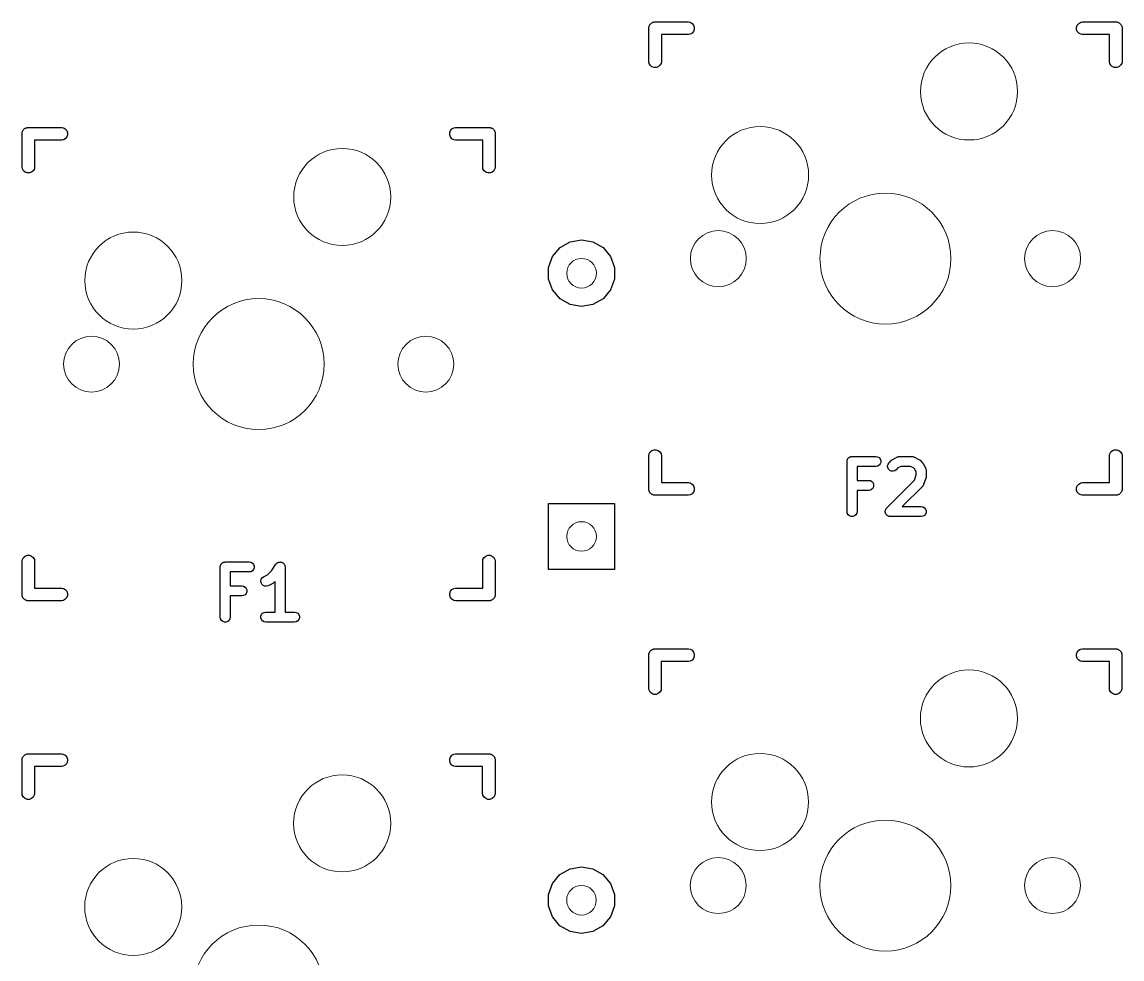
# Model space of a CAD drawing. Header units: millimetres. Extents: x 24 to 207, y 13 to 184.
# Drawn here: x 54.98 to 88.41, y 136.1 to 164.58 of the extents above; entities that cross this region are included whole.
import ezdxf

# ---------------------------------------------------------------- set-up
doc = ezdxf.new("R2010")
doc.units = ezdxf.units.MM
doc.header["$MEASUREMENT"] = 0
doc.layers.get('0').update_dxf_attribs({"lineweight": 0, "true_color": 0xf6921e})
doc.layers.add('PCB', color=7, linetype='Continuous', lineweight=0, true_color=0x38e42f)
doc.layers.add('Silk', color=142, linetype='Continuous')

# ---------------------------------------------------------------- blocks, each defined once
blk = doc.blocks.new('PCB')
at = {"color": 0}
for centre, radius in [((21.69, 43.133), 1.475), ((15.34, 40.593), 1.475), ((2.64, 39.926), 1.475), ((19.15, 38.053), 1.99), ((-3.71, 37.386), 1.475), ((14.07, 38.053), 0.85), ((24.23, 38.053), 0.85), ((9.914, 37.608), 0.45), ((0.1, 34.846), 1.99), ((-4.98, 34.846), 0.85), ((5.18, 34.846), 0.85), ((9.914, 29.608), 0.45), ((21.687, 24.079), 1.475), ((15.337, 21.539), 1.475), ((2.637, 20.889), 1.475), ((19.147, 18.999), 1.99), ((-3.713, 18.349), 1.475), ((14.067, 18.999), 0.85), ((24.227, 18.999), 0.85), ((9.911, 18.554), 0.45), ((0.097, 15.809), 1.99)]:
    blk.add_circle(centre, radius, dxfattribs=at)

msp = doc.modelspace()

# ---------------------------------------------------------------- linework, layer by layer
at = {"layer": 'Silk', "linetype": 'Continuous'}
for p, q in [((74.052, 164.482), (74.063, 164.495)), ((74.063, 164.495), (74.072, 164.51)), ((74.072, 164.51), (74.085, 164.52)), ((74.085, 164.52), (74.096, 164.533)), ((74.096, 164.533), (74.11, 164.542)), ((74.11, 164.542), (74.123, 164.553)), ((74.123, 164.553), (74.139, 164.559)), ((74.139, 164.559), (74.154, 164.567)), ((74.154, 164.567), (74.171, 164.57)), ((74.171, 164.57), (74.186, 164.576)), ((74.186, 164.576), (74.203, 164.576)), ((74.203, 164.576), (74.203, 164.576)), ((74.203, 164.576), (75.237, 164.576)), ((75.237, 164.576), (75.286, 164.567)), ((75.286, 164.567), (75.344, 164.533)), ((75.344, 164.533), (75.388, 164.482)), ((87.052, 164.482), (87.096, 164.533)), ((87.096, 164.533), (87.154, 164.567)), ((87.154, 164.567), (87.203, 164.576)), ((87.203, 164.576), (88.237, 164.576)), ((88.237, 164.576), (88.254, 164.576)), ((88.237, 164.576), (88.237, 164.576)), ((88.254, 164.576), (88.269, 164.57)), ((88.269, 164.57), (88.286, 164.567)), ((88.286, 164.567), (88.301, 164.559)), ((88.301, 164.559), (88.317, 164.553)), ((88.317, 164.553), (88.33, 164.542)), ((88.33, 164.542), (88.344, 164.533)), ((88.344, 164.533), (88.355, 164.52)), ((88.355, 164.52), (88.368, 164.51)), ((88.368, 164.51), (88.377, 164.495)), ((88.377, 164.495), (88.388, 164.482)), ((74.03, 163.369), (74.029, 164.402)), ((74.029, 164.402), (74.03, 164.402)), ((74.03, 164.419), (74.035, 164.435)), ((74.03, 164.402), (74.03, 164.419)), ((74.035, 164.435), (74.038, 164.451)), ((74.038, 164.451), (74.047, 164.466)), ((74.047, 164.466), (74.052, 164.482)), ((75.237, 164.195), (74.41, 164.195)), ((74.41, 164.195), (74.41, 163.369)), ((75.286, 164.203), (75.237, 164.195)), ((75.344, 164.237), (75.286, 164.203)), ((75.388, 164.288), (75.344, 164.237)), ((75.388, 164.482), (75.41, 164.419)), ((75.41, 164.352), (75.388, 164.288)), ((75.41, 164.419), (75.41, 164.352)), ((87.03, 164.419), (87.052, 164.482)), ((87.03, 164.352), (87.03, 164.419)), ((87.052, 164.288), (87.03, 164.352)), ((87.096, 164.237), (87.052, 164.288)), ((87.154, 164.203), (87.096, 164.237)), ((87.203, 164.195), (87.154, 164.203)), ((88.03, 164.195), (87.203, 164.195)), ((88.029, 163.369), (88.03, 164.195)), ((88.388, 164.482), (88.393, 164.466)), ((88.393, 164.466), (88.402, 164.451)), ((88.402, 164.451), (88.405, 164.435)), ((88.405, 164.435), (88.41, 164.419)), ((88.41, 164.419), (88.41, 164.402)), ((88.41, 164.402), (88.41, 164.402)), ((88.41, 164.402), (88.41, 163.369)), ((74.038, 163.319), (74.03, 163.369)), ((74.072, 163.261), (74.038, 163.319)), ((74.123, 163.218), (74.072, 163.261)), ((74.186, 163.195), (74.123, 163.218)), ((74.254, 163.195), (74.186, 163.195)), ((74.317, 163.218), (74.254, 163.195)), ((74.368, 163.261), (74.317, 163.218)), ((74.402, 163.319), (74.368, 163.261)), ((74.41, 163.369), (74.402, 163.319)), ((88.038, 163.319), (88.029, 163.369)), ((88.072, 163.261), (88.038, 163.319)), ((88.123, 163.218), (88.072, 163.261)), ((88.186, 163.195), (88.123, 163.218)), ((88.254, 163.195), (88.186, 163.195)), ((88.317, 163.218), (88.254, 163.195)), ((88.368, 163.261), (88.317, 163.218)), ((88.402, 163.319), (88.368, 163.261)), ((88.41, 163.369), (88.402, 163.319)), ((54.98, 160.162), (54.979, 161.195)), ((54.979, 161.195), (54.98, 161.195)), ((54.98, 161.212), (54.985, 161.228)), ((54.98, 161.195), (54.98, 161.212)), ((54.985, 161.228), (54.988, 161.245)), ((54.988, 161.245), (54.997, 161.259)), ((54.997, 161.259), (55.002, 161.275)), ((55.002, 161.275), (55.013, 161.288)), ((55.013, 161.288), (55.022, 161.303)), ((55.022, 161.303), (55.035, 161.314)), ((55.035, 161.314), (55.046, 161.327)), ((55.046, 161.327), (55.06, 161.335)), ((55.06, 161.335), (55.073, 161.346)), ((55.073, 161.346), (55.089, 161.352)), ((55.089, 161.352), (55.104, 161.36)), ((55.104, 161.36), (55.121, 161.363)), ((55.121, 161.363), (55.136, 161.369)), ((55.136, 161.369), (55.153, 161.369)), ((55.153, 161.369), (55.153, 161.369)), ((55.153, 161.369), (56.187, 161.369)), ((56.187, 161.369), (56.236, 161.36)), ((56.236, 161.36), (56.294, 161.327)), ((56.294, 161.327), (56.338, 161.275)), ((56.338, 161.275), (56.36, 161.212)), ((56.36, 161.212), (56.36, 161.145)), ((67.98, 161.212), (68.002, 161.275)), ((67.98, 161.145), (67.98, 161.212)), ((68.002, 161.275), (68.046, 161.327)), ((68.046, 161.327), (68.104, 161.36)), ((68.104, 161.36), (68.153, 161.369)), ((68.153, 161.369), (69.187, 161.369)), ((69.187, 161.369), (69.204, 161.369)), ((69.187, 161.369), (69.187, 161.369)), ((69.204, 161.369), (69.219, 161.363)), ((69.219, 161.363), (69.236, 161.36)), ((69.236, 161.36), (69.251, 161.352)), ((69.251, 161.352), (69.267, 161.346)), ((69.267, 161.346), (69.28, 161.335)), ((69.28, 161.335), (69.294, 161.327)), ((69.294, 161.327), (69.305, 161.314)), ((69.305, 161.314), (69.318, 161.303)), ((69.318, 161.303), (69.327, 161.288)), ((69.327, 161.288), (69.338, 161.275)), ((69.338, 161.275), (69.343, 161.259)), ((69.343, 161.259), (69.352, 161.245)), ((69.352, 161.245), (69.355, 161.228)), ((69.355, 161.228), (69.36, 161.212)), ((69.36, 161.212), (69.36, 161.195)), ((69.36, 161.195), (69.36, 161.195)), ((69.36, 161.195), (69.36, 160.162)), ((56.187, 160.988), (55.36, 160.988)), ((55.36, 160.988), (55.36, 160.162)), ((56.236, 160.997), (56.187, 160.988)), ((56.294, 161.03), (56.236, 160.997)), ((56.338, 161.082), (56.294, 161.03)), ((56.36, 161.145), (56.338, 161.082)), ((68.002, 161.082), (67.98, 161.145)), ((68.046, 161.03), (68.002, 161.082)), ((68.104, 160.997), (68.046, 161.03)), ((68.153, 160.988), (68.104, 160.997)), ((68.98, 160.988), (68.153, 160.988)), ((68.979, 160.162), (68.98, 160.988)), ((54.988, 160.112), (54.98, 160.162)), ((55.36, 160.162), (55.352, 160.112)), ((68.988, 160.112), (68.979, 160.162)), ((69.36, 160.162), (69.352, 160.112)), ((55.022, 160.054), (54.988, 160.112)), ((55.073, 160.011), (55.022, 160.054)), ((55.136, 159.988), (55.073, 160.011)), ((55.204, 159.988), (55.136, 159.988)), ((55.267, 160.011), (55.204, 159.988)), ((55.318, 160.054), (55.267, 160.011)), ((55.352, 160.112), (55.318, 160.054)), ((69.022, 160.054), (68.988, 160.112)), ((69.073, 160.011), (69.022, 160.054)), ((69.136, 159.988), (69.073, 160.011)), ((69.204, 159.988), (69.136, 159.988)), ((69.267, 160.011), (69.204, 159.988)), ((69.318, 160.054), (69.267, 160.011)), ((69.352, 160.112), (69.318, 160.054)), ((71.331, 157.718), (71.637, 157.894)), ((71.637, 157.894), (71.984, 157.956)), ((71.984, 157.956), (72.331, 157.894)), ((72.331, 157.894), (72.637, 157.718)), ((71.105, 157.448), (71.331, 157.718)), ((72.637, 157.718), (72.863, 157.448)), ((70.984, 157.117), (71.105, 157.448)), ((72.863, 157.448), (72.984, 157.117)), ((70.984, 156.764), (70.984, 157.117)), ((72.984, 157.117), (72.984, 156.764)), ((71.105, 156.432), (70.984, 156.764)), ((72.984, 156.764), (72.863, 156.432)), ((71.331, 156.162), (71.105, 156.432)), ((71.637, 155.986), (71.331, 156.162)), ((72.637, 156.162), (72.331, 155.986)), ((72.863, 156.432), (72.637, 156.162)), ((71.984, 155.925), (71.637, 155.986)), ((72.331, 155.986), (71.984, 155.925)), ((74.038, 151.451), (74.072, 151.51)), ((74.072, 151.51), (74.123, 151.553)), ((74.123, 151.553), (74.186, 151.576)), ((74.186, 151.576), (74.254, 151.576)), ((74.254, 151.576), (74.317, 151.553)), ((74.317, 151.553), (74.368, 151.51)), ((74.368, 151.51), (74.402, 151.451)), ((88.038, 151.451), (88.072, 151.51)), ((88.072, 151.51), (88.123, 151.553)), ((88.123, 151.553), (88.186, 151.576)), ((88.186, 151.576), (88.254, 151.576)), ((88.254, 151.576), (88.317, 151.553)), ((88.317, 151.553), (88.368, 151.51)), ((88.368, 151.51), (88.402, 151.451)), ((74.029, 151.402), (74.038, 151.451)), ((74.03, 150.419), (74.029, 151.402)), ((74.402, 151.451), (74.41, 151.402)), ((74.41, 151.402), (74.41, 150.576)), ((80.052, 151.22), (80.054, 151.233)), ((80.052, 149.696), (80.052, 151.22)), ((80.054, 151.246), (80.058, 151.259)), ((80.054, 151.233), (80.054, 151.246)), ((80.058, 151.259), (80.061, 151.272)), ((80.061, 151.272), (80.067, 151.283)), ((80.067, 151.283), (80.072, 151.296)), ((80.072, 151.296), (80.081, 151.306)), ((80.081, 151.306), (80.087, 151.318)), ((80.087, 151.318), (80.097, 151.326)), ((80.097, 151.326), (80.106, 151.337)), ((80.106, 151.337), (80.118, 151.343)), ((80.118, 151.343), (80.128, 151.352)), ((80.128, 151.352), (80.14, 151.356)), ((80.14, 151.356), (80.152, 151.363)), ((80.152, 151.363), (80.165, 151.365)), ((80.165, 151.365), (80.178, 151.37)), ((80.178, 151.37), (80.191, 151.37)), ((80.191, 151.37), (80.204, 151.372)), ((80.204, 151.372), (80.93, 151.372)), ((80.93, 151.372), (80.982, 151.363)), ((80.982, 151.363), (81.028, 151.337)), ((81.028, 151.337), (81.062, 151.296)), ((81.062, 151.144), (81.028, 151.103)), ((81.062, 151.296), (81.08, 151.246)), ((81.08, 151.193), (81.062, 151.144)), ((81.08, 151.246), (81.08, 151.193)), ((81.286, 151.088), (81.3, 151.139)), ((81.3, 151.139), (81.33, 151.182)), ((81.33, 151.182), (81.403, 151.255)), ((81.403, 151.255), (81.423, 151.269)), ((81.423, 151.269), (81.442, 151.284)), ((81.442, 151.284), (81.587, 151.356)), ((81.587, 151.356), (81.596, 151.359)), ((81.596, 151.359), (81.603, 151.363)), ((81.603, 151.363), (81.621, 151.366)), ((81.621, 151.366), (81.638, 151.371)), ((81.638, 151.371), (81.647, 151.371)), ((81.647, 151.371), (81.655, 151.372)), ((81.655, 151.372), (82.018, 151.372)), ((82.018, 151.372), (82.027, 151.371)), ((82.027, 151.371), (82.036, 151.371)), ((82.036, 151.371), (82.053, 151.366)), ((82.053, 151.366), (82.07, 151.363)), ((82.07, 151.363), (82.078, 151.359)), ((82.078, 151.359), (82.086, 151.356)), ((82.086, 151.356), (82.232, 151.284)), ((82.232, 151.284), (82.251, 151.269)), ((82.251, 151.269), (82.271, 151.255)), ((82.271, 151.255), (82.344, 151.182)), ((82.344, 151.182), (82.358, 151.162)), ((82.358, 151.162), (82.372, 151.143)), ((82.372, 151.143), (82.445, 150.998)), ((88.029, 150.576), (88.03, 151.402)), ((88.03, 151.402), (88.038, 151.451)), ((88.402, 151.451), (88.41, 151.402)), ((88.41, 151.402), (88.41, 150.369)), ((80.93, 151.067), (80.356, 151.067)), ((80.356, 151.067), (80.356, 150.646)), ((80.982, 151.077), (80.93, 151.067)), ((81.028, 151.103), (80.982, 151.077)), ((81.291, 151.035), (81.286, 151.088)), ((81.313, 150.987), (81.291, 151.035)), ((81.35, 150.95), (81.313, 150.987)), ((81.398, 150.927), (81.35, 150.95)), ((81.451, 150.923), (81.398, 150.927)), ((81.502, 150.937), (81.451, 150.923)), ((81.545, 150.967), (81.502, 150.937)), ((81.601, 151.022), (81.545, 150.967)), ((81.691, 151.067), (81.601, 151.022)), ((81.982, 151.067), (81.691, 151.067)), ((82.073, 151.022), (81.982, 151.067)), ((82.111, 150.984), (82.073, 151.022)), ((82.103, 150.649), (82.156, 150.809)), ((82.156, 150.894), (82.111, 150.984)), ((82.156, 150.809), (82.156, 150.894)), ((82.445, 150.998), (82.447, 150.989)), ((82.447, 150.989), (82.452, 150.982)), ((82.452, 150.982), (82.455, 150.964)), ((82.455, 150.964), (82.46, 150.947)), ((82.461, 150.784), (82.457, 150.76)), ((82.46, 150.947), (82.459, 150.938)), ((82.459, 150.938), (82.461, 150.929)), ((82.461, 150.929), (82.461, 150.784)), ((74.41, 150.576), (75.237, 150.576)), ((75.237, 150.576), (75.286, 150.567)), ((75.286, 150.567), (75.344, 150.533)), ((75.344, 150.533), (75.388, 150.482)), ((75.388, 150.482), (75.41, 150.419)), ((80.356, 150.646), (80.712, 150.646)), ((80.712, 150.646), (80.764, 150.637)), ((80.764, 150.637), (80.81, 150.611)), ((80.81, 150.611), (80.844, 150.57)), ((80.844, 150.57), (80.862, 150.521)), ((80.862, 150.468), (80.844, 150.418)), ((80.862, 150.521), (80.862, 150.468)), ((81.257, 149.804), (82.103, 150.649)), ((82.344, 150.459), (81.733, 149.848)), ((82.349, 150.466), (82.344, 150.459)), ((82.355, 150.472), (82.349, 150.466)), ((82.364, 150.488), (82.355, 150.472)), ((82.374, 150.502), (82.364, 150.488)), ((82.376, 150.511), (82.374, 150.502)), ((82.381, 150.518), (82.376, 150.511)), ((82.453, 150.736), (82.381, 150.518)), ((82.457, 150.76), (82.453, 150.736)), ((87.03, 150.419), (87.052, 150.482)), ((87.052, 150.482), (87.096, 150.533)), ((87.096, 150.533), (87.154, 150.567)), ((87.154, 150.567), (87.203, 150.576)), ((87.203, 150.576), (88.029, 150.576)), ((74.03, 150.352), (74.03, 150.419)), ((74.035, 150.336), (74.03, 150.352)), ((74.038, 150.319), (74.035, 150.336)), ((74.047, 150.304), (74.038, 150.319)), ((74.052, 150.288), (74.047, 150.304)), ((74.063, 150.276), (74.052, 150.288)), ((74.072, 150.261), (74.063, 150.276)), ((74.085, 150.25), (74.072, 150.261)), ((74.096, 150.237), (74.085, 150.25)), ((74.11, 150.229), (74.096, 150.237)), ((74.123, 150.218), (74.11, 150.229)), ((74.139, 150.212), (74.123, 150.218)), ((74.154, 150.203), (74.139, 150.212)), ((74.171, 150.2), (74.154, 150.203)), ((74.186, 150.195), (74.171, 150.2)), ((74.203, 150.195), (74.186, 150.195)), ((75.237, 150.195), (74.203, 150.195)), ((74.203, 150.195), (74.203, 150.195)), ((75.286, 150.203), (75.237, 150.195)), ((75.344, 150.237), (75.286, 150.203)), ((75.388, 150.288), (75.344, 150.237)), ((75.41, 150.352), (75.388, 150.288)), ((75.41, 150.419), (75.41, 150.352)), ((80.712, 150.342), (80.356, 150.342)), ((80.356, 150.342), (80.356, 149.696)), ((80.764, 150.351), (80.712, 150.342)), ((80.81, 150.377), (80.764, 150.351)), ((80.844, 150.418), (80.81, 150.377)), ((87.03, 150.352), (87.03, 150.419)), ((87.052, 150.288), (87.03, 150.352)), ((87.096, 150.237), (87.052, 150.288)), ((87.154, 150.203), (87.096, 150.237)), ((87.203, 150.195), (87.154, 150.203)), ((88.237, 150.195), (87.203, 150.195)), ((88.254, 150.195), (88.237, 150.195)), ((88.237, 150.195), (88.237, 150.195)), ((88.269, 150.2), (88.254, 150.195)), ((88.286, 150.203), (88.269, 150.2)), ((88.301, 150.212), (88.286, 150.203)), ((88.317, 150.218), (88.301, 150.212)), ((88.33, 150.229), (88.317, 150.218)), ((88.344, 150.237), (88.33, 150.229)), ((88.355, 150.25), (88.344, 150.237)), ((88.368, 150.261), (88.355, 150.25)), ((88.377, 150.276), (88.368, 150.261)), ((88.388, 150.288), (88.377, 150.276)), ((88.393, 150.304), (88.388, 150.288)), ((88.402, 150.319), (88.393, 150.304)), ((88.405, 150.336), (88.402, 150.319)), ((88.41, 150.352), (88.405, 150.336)), ((88.41, 150.369), (88.41, 150.369)), ((88.41, 150.369), (88.41, 150.352)), ((70.984, 147.94), (70.984, 149.94)), ((70.984, 149.94), (72.984, 149.94)), ((72.984, 149.94), (72.984, 147.94)), ((81.233, 149.772), (81.246, 149.787)), ((81.246, 149.787), (81.257, 149.804)), ((81.733, 149.848), (82.309, 149.848)), ((82.309, 149.848), (82.361, 149.839)), ((82.361, 149.839), (82.407, 149.813)), ((82.407, 149.813), (82.441, 149.772)), ((80.061, 149.644), (80.052, 149.696)), ((80.087, 149.598), (80.061, 149.644)), ((80.128, 149.564), (80.087, 149.598)), ((80.178, 149.546), (80.128, 149.564)), ((80.23, 149.546), (80.178, 149.546)), ((80.28, 149.564), (80.23, 149.546)), ((80.321, 149.598), (80.28, 149.564)), ((80.347, 149.644), (80.321, 149.598)), ((80.356, 149.696), (80.347, 149.644)), ((81.213, 149.709), (81.215, 149.716)), ((81.215, 149.689), (81.213, 149.709)), ((81.215, 149.722), (81.222, 149.741)), ((81.215, 149.716), (81.215, 149.722)), ((81.215, 149.669), (81.215, 149.689)), ((81.217, 149.663), (81.215, 149.669)), ((81.218, 149.656), (81.217, 149.663)), ((81.226, 149.638), (81.218, 149.656)), ((81.222, 149.741), (81.227, 149.76)), ((81.233, 149.62), (81.226, 149.638)), ((81.227, 149.76), (81.231, 149.766)), ((81.231, 149.766), (81.233, 149.772)), ((81.237, 149.614), (81.233, 149.62)), ((81.24, 149.608), (81.237, 149.614)), ((81.254, 149.594), (81.24, 149.608)), ((81.267, 149.579), (81.254, 149.594)), ((81.273, 149.576), (81.267, 149.579)), ((81.278, 149.571), (81.273, 149.576)), ((81.296, 149.563), (81.278, 149.571)), ((81.313, 149.553), (81.296, 149.563)), ((81.32, 149.551), (81.313, 149.553)), ((81.326, 149.549), (81.32, 149.551)), ((81.346, 149.547), (81.326, 149.549)), ((81.365, 149.543), (81.346, 149.547)), ((82.309, 149.543), (81.365, 149.543)), ((82.361, 149.553), (82.309, 149.543)), ((82.407, 149.579), (82.361, 149.553)), ((82.441, 149.62), (82.407, 149.579)), ((82.441, 149.772), (82.459, 149.722)), ((82.459, 149.669), (82.441, 149.62)), ((82.459, 149.722), (82.459, 149.669)), ((54.979, 148.195), (54.988, 148.245)), ((54.98, 147.212), (54.979, 148.195)), ((54.988, 148.245), (55.022, 148.303)), ((55.022, 148.303), (55.073, 148.346)), ((55.073, 148.346), (55.136, 148.369)), ((55.136, 148.369), (55.204, 148.369)), ((55.204, 148.369), (55.267, 148.346)), ((55.267, 148.346), (55.318, 148.303)), ((55.318, 148.303), (55.352, 148.245)), ((55.352, 148.245), (55.36, 148.195)), ((55.36, 148.195), (55.36, 147.369)), ((61.031, 148.1), (61.037, 148.111)), ((61.037, 148.111), (61.047, 148.12)), ((61.047, 148.12), (61.056, 148.13)), ((61.056, 148.13), (61.068, 148.137)), ((61.068, 148.137), (61.078, 148.145)), ((61.078, 148.145), (61.09, 148.15)), ((61.09, 148.15), (61.102, 148.156)), ((61.102, 148.156), (61.115, 148.159)), ((61.115, 148.159), (61.128, 148.163)), ((61.128, 148.163), (61.141, 148.163)), ((61.141, 148.163), (61.154, 148.166)), ((61.154, 148.166), (61.88, 148.166)), ((61.88, 148.166), (61.932, 148.156)), ((61.932, 148.156), (61.978, 148.13)), ((61.978, 148.13), (62.012, 148.089)), ((62.702, 148.104), (62.706, 148.111)), ((62.706, 148.111), (62.72, 148.123)), ((62.72, 148.123), (62.733, 148.136)), ((62.733, 148.136), (62.74, 148.14)), ((62.74, 148.14), (62.747, 148.145)), ((62.747, 148.145), (62.764, 148.151)), ((62.764, 148.151), (62.78, 148.159)), ((62.78, 148.159), (62.789, 148.16)), ((62.789, 148.16), (62.797, 148.163)), ((62.797, 148.163), (62.815, 148.163)), ((62.815, 148.163), (62.833, 148.165)), ((62.833, 148.165), (62.841, 148.163)), ((62.841, 148.163), (62.85, 148.163)), ((62.85, 148.163), (62.867, 148.157)), ((62.867, 148.157), (62.884, 148.153)), ((62.884, 148.153), (62.891, 148.148)), ((62.891, 148.148), (62.899, 148.145)), ((62.899, 148.145), (62.913, 148.133)), ((62.913, 148.133), (62.928, 148.123)), ((62.928, 148.123), (62.933, 148.117)), ((62.933, 148.117), (62.94, 148.111)), ((62.94, 148.111), (62.949, 148.095)), ((68.979, 147.369), (68.98, 148.195)), ((68.98, 148.195), (68.988, 148.245)), ((68.988, 148.245), (69.022, 148.303)), ((69.022, 148.303), (69.073, 148.346)), ((69.073, 148.346), (69.136, 148.369)), ((69.136, 148.369), (69.204, 148.369)), ((69.204, 148.369), (69.267, 148.346)), ((69.267, 148.346), (69.318, 148.303)), ((69.318, 148.303), (69.352, 148.245)), ((69.352, 148.245), (69.36, 148.195)), ((69.36, 148.195), (69.36, 147.162)), ((61.002, 148.013), (61.004, 148.026)), ((61.002, 146.489), (61.002, 148.013)), ((61.004, 148.04), (61.008, 148.052)), ((61.004, 148.026), (61.004, 148.04)), ((61.008, 148.052), (61.011, 148.065)), ((61.011, 148.065), (61.017, 148.077)), ((61.017, 148.077), (61.022, 148.089)), ((61.022, 148.089), (61.031, 148.1)), ((61.88, 147.861), (61.306, 147.861)), ((61.306, 147.861), (61.306, 147.44)), ((61.932, 147.87), (61.88, 147.861)), ((61.978, 147.896), (61.932, 147.87)), ((62.012, 147.937), (61.978, 147.896)), ((62.012, 148.089), (62.03, 148.04)), ((62.03, 147.987), (62.012, 147.937)), ((62.03, 148.04), (62.03, 147.987)), ((62.32, 147.714), (62.443, 147.776)), ((62.443, 147.776), (62.56, 147.893)), ((62.56, 147.893), (62.696, 148.098)), ((62.696, 148.098), (62.702, 148.104)), ((62.949, 148.095), (62.96, 148.081)), ((62.96, 148.081), (62.962, 148.073)), ((62.962, 148.073), (62.966, 148.065)), ((62.966, 148.065), (62.97, 148.047)), ((62.97, 148.047), (62.975, 148.03)), ((62.975, 148.03), (62.974, 148.022)), ((62.974, 148.022), (62.976, 148.013)), ((62.976, 148.013), (62.976, 146.642)), ((72.984, 147.94), (70.984, 147.94)), ((61.306, 147.44), (61.662, 147.44)), ((61.662, 147.44), (61.714, 147.431)), ((62.236, 147.587), (62.248, 147.638)), ((62.242, 147.534), (62.236, 147.587)), ((62.265, 147.487), (62.242, 147.534)), ((62.248, 147.638), (62.277, 147.683)), ((62.304, 147.451), (62.265, 147.487)), ((62.277, 147.683), (62.32, 147.714)), ((62.352, 147.43), (62.304, 147.451)), ((62.456, 147.441), (62.405, 147.426)), ((62.601, 147.514), (62.456, 147.441)), ((62.621, 147.529), (62.601, 147.514)), ((62.641, 147.543), (62.621, 147.529)), ((62.671, 147.573), (62.641, 147.543)), ((62.671, 146.642), (62.671, 147.573)), ((54.98, 147.145), (54.98, 147.212)), ((54.985, 147.129), (54.98, 147.145)), ((54.988, 147.112), (54.985, 147.129)), ((54.997, 147.098), (54.988, 147.112)), ((55.36, 147.369), (56.187, 147.369)), ((56.187, 147.369), (56.236, 147.36)), ((56.236, 147.36), (56.294, 147.327)), ((56.294, 147.327), (56.338, 147.275)), ((56.338, 147.275), (56.36, 147.212)), ((56.36, 147.145), (56.338, 147.082)), ((56.36, 147.212), (56.36, 147.145)), ((61.662, 147.135), (61.306, 147.135)), ((61.306, 147.135), (61.306, 146.489)), ((61.714, 147.144), (61.662, 147.135)), ((61.714, 147.431), (61.76, 147.404)), ((61.76, 147.171), (61.714, 147.144)), ((61.76, 147.404), (61.794, 147.364)), ((61.794, 147.211), (61.76, 147.171)), ((61.794, 147.364), (61.812, 147.314)), ((61.812, 147.261), (61.794, 147.211)), ((61.812, 147.314), (61.812, 147.261)), ((62.405, 147.426), (62.352, 147.43)), ((67.98, 147.212), (68.002, 147.275)), ((67.98, 147.145), (67.98, 147.212)), ((68.002, 147.082), (67.98, 147.145)), ((68.002, 147.275), (68.046, 147.327)), ((68.046, 147.327), (68.104, 147.36)), ((68.104, 147.36), (68.153, 147.369)), ((68.153, 147.369), (68.979, 147.369)), ((69.352, 147.112), (69.343, 147.098)), ((69.355, 147.129), (69.352, 147.112)), ((69.36, 147.145), (69.355, 147.129)), ((69.36, 147.162), (69.36, 147.162)), ((69.36, 147.162), (69.36, 147.145)), ((55.002, 147.082), (54.997, 147.098)), ((55.013, 147.069), (55.002, 147.082)), ((55.022, 147.054), (55.013, 147.069)), ((55.035, 147.043), (55.022, 147.054)), ((55.046, 147.03), (55.035, 147.043)), ((55.06, 147.022), (55.046, 147.03)), ((55.073, 147.011), (55.06, 147.022)), ((55.089, 147.005), (55.073, 147.011)), ((55.104, 146.997), (55.089, 147.005)), ((55.121, 146.994), (55.104, 146.997)), ((55.136, 146.988), (55.121, 146.994)), ((55.153, 146.988), (55.136, 146.988)), ((56.187, 146.988), (55.153, 146.988)), ((55.153, 146.988), (55.153, 146.988)), ((56.236, 146.997), (56.187, 146.988)), ((56.294, 147.03), (56.236, 146.997)), ((56.338, 147.082), (56.294, 147.03)), ((68.046, 147.03), (68.002, 147.082)), ((68.104, 146.997), (68.046, 147.03)), ((68.153, 146.988), (68.104, 146.997)), ((69.187, 146.988), (68.153, 146.988)), ((69.204, 146.988), (69.187, 146.988)), ((69.187, 146.988), (69.187, 146.988)), ((69.219, 146.994), (69.204, 146.988)), ((69.236, 146.997), (69.219, 146.994)), ((69.251, 147.005), (69.236, 146.997)), ((69.267, 147.011), (69.251, 147.005)), ((69.28, 147.022), (69.267, 147.011)), ((69.294, 147.03), (69.28, 147.022)), ((69.305, 147.043), (69.294, 147.03)), ((69.318, 147.054), (69.305, 147.043)), ((69.327, 147.069), (69.318, 147.054)), ((69.338, 147.082), (69.327, 147.069)), ((69.343, 147.098), (69.338, 147.082)), ((61.011, 146.437), (61.002, 146.489)), ((61.037, 146.391), (61.011, 146.437)), ((61.297, 146.437), (61.271, 146.391)), ((61.306, 146.489), (61.297, 146.437)), ((62.238, 146.516), (62.256, 146.565)), ((62.238, 146.463), (62.238, 146.516)), ((62.256, 146.413), (62.238, 146.463)), ((62.256, 146.565), (62.29, 146.606)), ((62.29, 146.606), (62.336, 146.632)), ((62.336, 146.632), (62.388, 146.642)), ((62.388, 146.642), (62.671, 146.642)), ((62.976, 146.642), (63.259, 146.642)), ((63.259, 146.642), (63.311, 146.632)), ((63.311, 146.632), (63.357, 146.606)), ((63.357, 146.606), (63.391, 146.565)), ((63.391, 146.565), (63.409, 146.516)), ((63.409, 146.463), (63.391, 146.413)), ((63.409, 146.516), (63.409, 146.463)), ((61.078, 146.357), (61.037, 146.391)), ((61.128, 146.339), (61.078, 146.357)), ((61.18, 146.339), (61.128, 146.339)), ((61.23, 146.357), (61.18, 146.339)), ((61.271, 146.391), (61.23, 146.357)), ((62.29, 146.372), (62.256, 146.413)), ((62.336, 146.346), (62.29, 146.372)), ((62.388, 146.337), (62.336, 146.346)), ((63.259, 146.337), (62.388, 146.337)), ((63.311, 146.346), (63.259, 146.337)), ((63.357, 146.372), (63.311, 146.346)), ((63.391, 146.413), (63.357, 146.372)), ((74.05, 145.428), (74.06, 145.441)), ((74.06, 145.441), (74.069, 145.456)), ((74.069, 145.456), (74.082, 145.467)), ((74.082, 145.467), (74.093, 145.48)), ((74.093, 145.48), (74.107, 145.488)), ((74.107, 145.488), (74.12, 145.499)), ((74.12, 145.499), (74.136, 145.505)), ((74.136, 145.505), (74.151, 145.513)), ((74.151, 145.513), (74.168, 145.516)), ((74.168, 145.516), (74.184, 145.522)), ((74.184, 145.522), (74.2, 145.522)), ((74.2, 145.522), (74.2, 145.522)), ((74.2, 145.522), (75.234, 145.522)), ((75.234, 145.522), (75.283, 145.513)), ((75.283, 145.513), (75.341, 145.48)), ((75.341, 145.48), (75.385, 145.428)), ((87.05, 145.428), (87.093, 145.48)), ((87.093, 145.48), (87.151, 145.513)), ((87.151, 145.513), (87.2, 145.522)), ((87.2, 145.522), (88.234, 145.522)), ((88.234, 145.522), (88.251, 145.522)), ((88.234, 145.522), (88.234, 145.522)), ((88.251, 145.522), (88.267, 145.516)), ((88.267, 145.516), (88.283, 145.513)), ((88.283, 145.513), (88.298, 145.505)), ((88.298, 145.505), (88.314, 145.499)), ((88.314, 145.499), (88.327, 145.488)), ((88.327, 145.488), (88.341, 145.48)), ((88.341, 145.48), (88.352, 145.467)), ((88.352, 145.467), (88.365, 145.456)), ((88.365, 145.456), (88.374, 145.441)), ((88.374, 145.441), (88.385, 145.428)), ((74.027, 145.365), (74.032, 145.381)), ((74.027, 145.348), (74.027, 145.365)), ((74.027, 144.315), (74.027, 145.348)), ((74.027, 145.348), (74.027, 145.348)), ((74.032, 145.381), (74.035, 145.398)), ((74.035, 145.398), (74.044, 145.412)), ((74.044, 145.412), (74.05, 145.428)), ((75.234, 145.141), (74.408, 145.141)), ((74.408, 145.141), (74.408, 144.315)), ((75.283, 145.15), (75.234, 145.141)), ((75.341, 145.183), (75.283, 145.15)), ((75.385, 145.235), (75.341, 145.183)), ((75.385, 145.428), (75.408, 145.365)), ((75.408, 145.298), (75.385, 145.235)), ((75.408, 145.365), (75.408, 145.298)), ((87.027, 145.365), (87.05, 145.428)), ((87.027, 145.298), (87.027, 145.365)), ((87.05, 145.235), (87.027, 145.298)), ((87.093, 145.183), (87.05, 145.235)), ((87.151, 145.15), (87.093, 145.183)), ((87.2, 145.141), (87.151, 145.15)), ((88.027, 145.141), (87.2, 145.141)), ((88.027, 144.315), (88.027, 145.141)), ((88.385, 145.428), (88.39, 145.412)), ((88.39, 145.412), (88.399, 145.398)), ((88.399, 145.398), (88.402, 145.381)), ((88.402, 145.381), (88.408, 145.365)), ((88.408, 145.365), (88.408, 145.348)), ((88.408, 145.348), (88.408, 145.348)), ((88.408, 145.348), (88.408, 144.315)), ((74.035, 144.265), (74.027, 144.315)), ((74.069, 144.207), (74.035, 144.265)), ((74.12, 144.164), (74.069, 144.207)), ((74.184, 144.141), (74.12, 144.164)), ((74.251, 144.141), (74.184, 144.141)), ((74.314, 144.164), (74.251, 144.141)), ((74.365, 144.207), (74.314, 144.164)), ((74.399, 144.265), (74.365, 144.207)), ((74.408, 144.315), (74.399, 144.265)), ((88.035, 144.265), (88.027, 144.315)), ((88.069, 144.207), (88.035, 144.265)), ((88.12, 144.164), (88.069, 144.207)), ((88.184, 144.141), (88.12, 144.164)), ((88.251, 144.141), (88.184, 144.141)), ((88.314, 144.164), (88.251, 144.141)), ((88.365, 144.207), (88.314, 144.164)), ((88.399, 144.265), (88.365, 144.207)), ((88.408, 144.315), (88.399, 144.265)), ((54.977, 142.175), (54.982, 142.191)), ((54.977, 142.158), (54.977, 142.175)), ((54.977, 141.125), (54.977, 142.158)), ((54.977, 142.158), (54.977, 142.158)), ((54.982, 142.191), (54.985, 142.208)), ((54.985, 142.208), (54.994, 142.222)), ((54.994, 142.222), (55, 142.238)), ((55, 142.238), (55.01, 142.251)), ((55.01, 142.251), (55.019, 142.266)), ((55.019, 142.266), (55.032, 142.277)), ((55.032, 142.277), (55.043, 142.29)), ((55.043, 142.29), (55.057, 142.298)), ((55.057, 142.298), (55.07, 142.309)), ((55.07, 142.309), (55.086, 142.315)), ((55.086, 142.315), (55.101, 142.323)), ((55.101, 142.323), (55.118, 142.326)), ((55.118, 142.326), (55.134, 142.332)), ((55.134, 142.332), (55.15, 142.332)), ((55.15, 142.332), (55.15, 142.332)), ((55.15, 142.332), (56.184, 142.332)), ((56.184, 142.332), (56.233, 142.323)), ((56.233, 142.323), (56.291, 142.29)), ((56.291, 142.29), (56.335, 142.238)), ((56.335, 142.238), (56.358, 142.175)), ((56.358, 142.108), (56.335, 142.045)), ((56.358, 142.175), (56.358, 142.108)), ((67.977, 142.175), (68, 142.238)), ((67.977, 142.108), (67.977, 142.175)), ((68, 142.045), (67.977, 142.108)), ((68, 142.238), (68.043, 142.29)), ((68.043, 142.29), (68.101, 142.323)), ((68.101, 142.323), (68.15, 142.332)), ((68.15, 142.332), (69.184, 142.332)), ((69.184, 142.332), (69.201, 142.332)), ((69.184, 142.332), (69.184, 142.332)), ((69.201, 142.332), (69.217, 142.326)), ((69.217, 142.326), (69.233, 142.323)), ((69.233, 142.323), (69.248, 142.315)), ((69.248, 142.315), (69.264, 142.309)), ((69.264, 142.309), (69.277, 142.298)), ((69.277, 142.298), (69.291, 142.29)), ((69.291, 142.29), (69.302, 142.277)), ((69.302, 142.277), (69.315, 142.266)), ((69.315, 142.266), (69.324, 142.251)), ((69.324, 142.251), (69.335, 142.238)), ((69.335, 142.238), (69.34, 142.222)), ((69.34, 142.222), (69.349, 142.208)), ((69.349, 142.208), (69.352, 142.191)), ((69.352, 142.191), (69.358, 142.175)), ((69.358, 142.175), (69.358, 142.158)), ((69.358, 142.158), (69.358, 142.158)), ((69.358, 142.158), (69.358, 141.125)), ((56.184, 141.951), (55.358, 141.951)), ((55.358, 141.951), (55.358, 141.125)), ((56.233, 141.96), (56.184, 141.951)), ((56.291, 141.993), (56.233, 141.96)), ((56.335, 142.045), (56.291, 141.993)), ((68.043, 141.993), (68, 142.045)), ((68.101, 141.96), (68.043, 141.993)), ((68.15, 141.951), (68.101, 141.96)), ((68.977, 141.951), (68.15, 141.951)), ((68.977, 141.125), (68.977, 141.951)), ((54.985, 141.075), (54.977, 141.125)), ((55.358, 141.125), (55.349, 141.075)), ((68.985, 141.075), (68.977, 141.125)), ((69.358, 141.125), (69.349, 141.075)), ((55.019, 141.017), (54.985, 141.075)), ((55.07, 140.974), (55.019, 141.017)), ((55.134, 140.951), (55.07, 140.974)), ((55.201, 140.951), (55.134, 140.951)), ((55.264, 140.974), (55.201, 140.951)), ((55.315, 141.017), (55.264, 140.974)), ((55.349, 141.075), (55.315, 141.017)), ((69.019, 141.017), (68.985, 141.075)), ((69.07, 140.974), (69.019, 141.017)), ((69.134, 140.951), (69.07, 140.974)), ((69.201, 140.951), (69.134, 140.951)), ((69.264, 140.974), (69.201, 140.951)), ((69.315, 141.017), (69.264, 140.974)), ((69.349, 141.075), (69.315, 141.017)), ((71.328, 138.664), (71.634, 138.841)), ((71.634, 138.841), (71.981, 138.902)), ((71.981, 138.902), (72.328, 138.841)), ((72.328, 138.841), (72.634, 138.664)), ((71.102, 138.394), (71.328, 138.664)), ((72.634, 138.664), (72.86, 138.394)), ((70.981, 138.063), (71.102, 138.394)), ((72.86, 138.394), (72.981, 138.063)), ((70.981, 137.71), (70.981, 138.063)), ((72.981, 138.063), (72.981, 137.71)), ((71.102, 137.379), (70.981, 137.71)), ((72.981, 137.71), (72.86, 137.379)), ((71.328, 137.109), (71.102, 137.379)), ((71.634, 136.932), (71.328, 137.109)), ((72.634, 137.109), (72.328, 136.932)), ((72.86, 137.379), (72.634, 137.109)), ((71.981, 136.871), (71.634, 136.932)), ((72.328, 136.932), (71.981, 136.871))]:
    msp.add_line(p, q, dxfattribs=at)

# ---------------------------------------------------------------- block references
at = {"layer": 'PCB'}
msp.add_blockref('PCB', (62.071, 119.332), dxfattribs=at)

doc.saveas('drawing.dxf')
